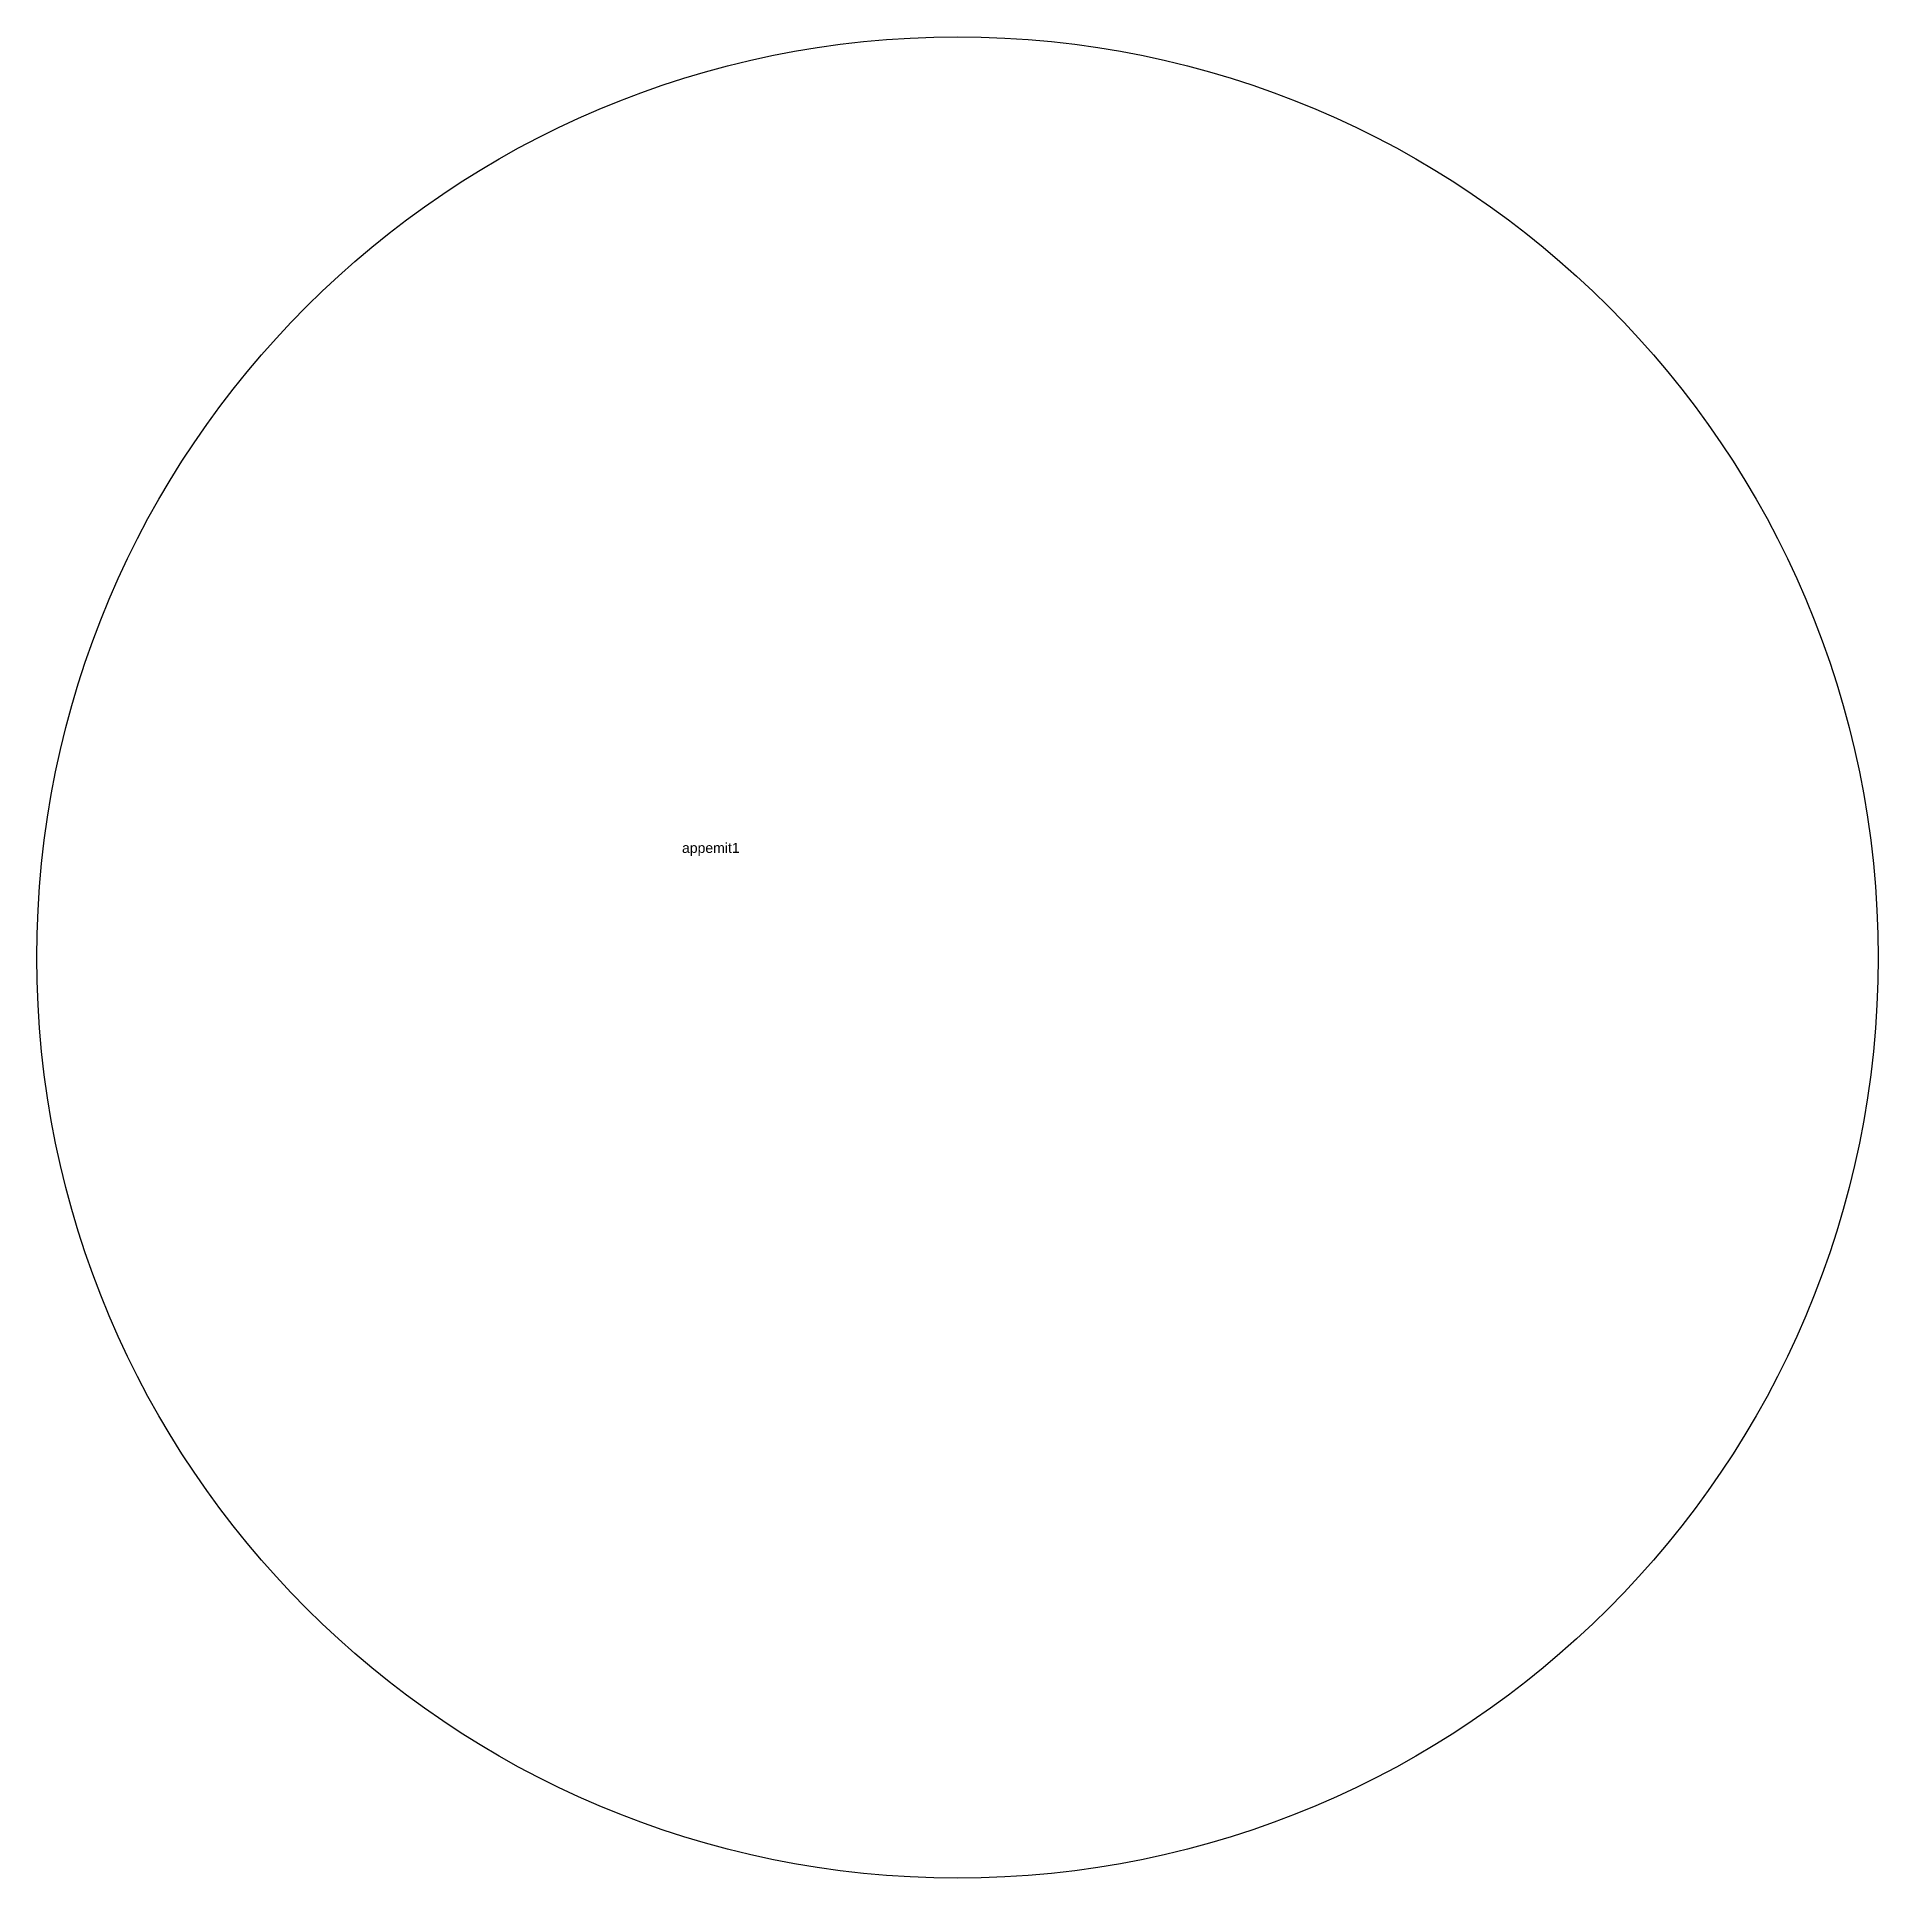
# Model space of a CAD drawing. Header units: millimetres. Extents: x 2399 to 2858, y 1552 to 2011.
import ezdxf

# ---------------------------------------------------------------- set-up
doc = ezdxf.new("R2010")
doc.units = ezdxf.units.MM
doc.styles.get("Standard").update_dxf_attribs({"font": 'arial.ttf'})

msp = doc.modelspace()

# ---------------------------------------------------------------- linework, layer by layer
msp.add_circle((2628.5, 1781.22), 229.56)

# ---------------------------------------------------------------- texts
at = {"insert": (2559.81, 1809.8), "char_height": 2.5, "attachment_point": 1}
msp.add_mtext('appemit1', dxfattribs=at)

doc.saveas('drawing.dxf')
